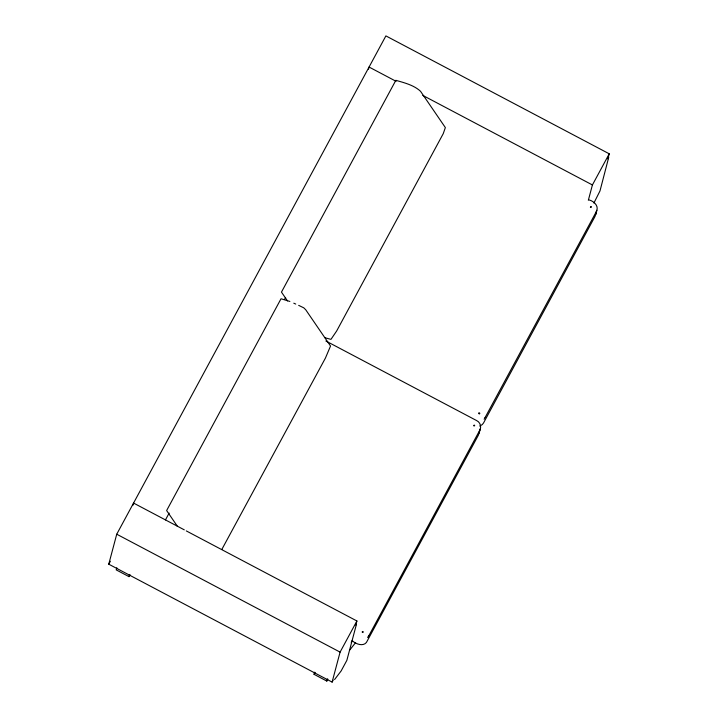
<?xml version="1.0" encoding="UTF-8"?>
<svg xmlns="http://www.w3.org/2000/svg" width="718" height="718" viewBox="0 0 718 718"><rect width="100%" height="100%" fill="white"/><g stroke="black" fill="none" stroke-linecap="round" stroke-linejoin="round"><path stroke-width="1.08" d="M595.886 213.856L595.931 212.914M479.346 432.191L479.166 433.116L480.306 428.825M595.877 213.659L594.971 216.522L483.546 422.956L482.236 424.616L479.714 426.043M356.379 624.552L346.848 660.363L341.113 670.98L334.579 679.551M608.711 157.386L599.988 190.934L593.903 203.041M333.161 680.152L332.111 682.1L108.759 564.186L116.738 534.21L385.889 35.9L609.241 153.814L607.886 158.911M132.992 505.203L133.557 503.067L184.293 529.848M116.801 567.75L116.226 569.895L128.989 576.635L130.03 574.714M128.989 576.635L129.563 574.49M368.496 69.188L369.07 67.043L396.139 81.34M327.848 679.147L326.816 681.068L314.053 674.328L314.619 672.192M326.816 681.068L327.381 678.923M332.111 682.1L340.09 652.124L356.909 620.98L186.276 530.898M355.823 625.055L356.909 620.98M588.347 200.25L592.413 184.957L609.241 153.814M595.698 214.574L596.837 210.293M480.001 429.714C481.643 426.429 479.992 422.067 476.653 420.586L325.873 340.987M596.532 211.182C599.099 205.994 593.894 201.202 589.218 199.954M367.715 637.629L368.666 635.942M485.197 417.4L484.147 419.249M479.579 430.549L480.118 429.543M596.111 212.016L596.649 211.011M108.759 564.186L110.339 561.27M165.463 519.913L169.143 513.092M284.552 299.433L285.62 297.458M314.053 674.328L315.085 672.416M351.21 642.386L352.278 640.42M485.081 417.571L596.218 211.846M479.687 430.387L368.262 636.821M221.844 549.414L325.425 358.085L330.531 346.022L305.724 309.754L303.777 307.834L298.679 305.374M590.367 207.349L591.12 206.757M473.835 425.882C474.185 423.71 475.424 426.68 474.015 425.621M355.616 642.637L349.63 650.149M325.066 337.792L330.971 339.363L336.67 330.971L443.239 133.665L445.357 127.58L420.551 91.312C413.981 85.164 404.378 82.767 395.851 80.326L281.465 292.109L287.478 300.905M289.866 301.452L281.025 298.769L166.63 510.552L177.517 526.465M590.546 207.089L591.165 207.331L591.147 206.82M293.788 303.193L295.744 304.064M422.776 95.395L592.413 184.957M352.619 640.995C356.523 644.611 364.986 647.178 367.419 640.609L478.439 435.054L479.4 431.446M116.738 534.21L340.09 652.124M362.455 631.517L362.186 632.1L362.931 632.495L363.308 631.777L362.455 631.517M478.987 412.976L478.718 413.568L479.462 413.963L479.839 413.236L478.987 412.976"/></g></svg>
